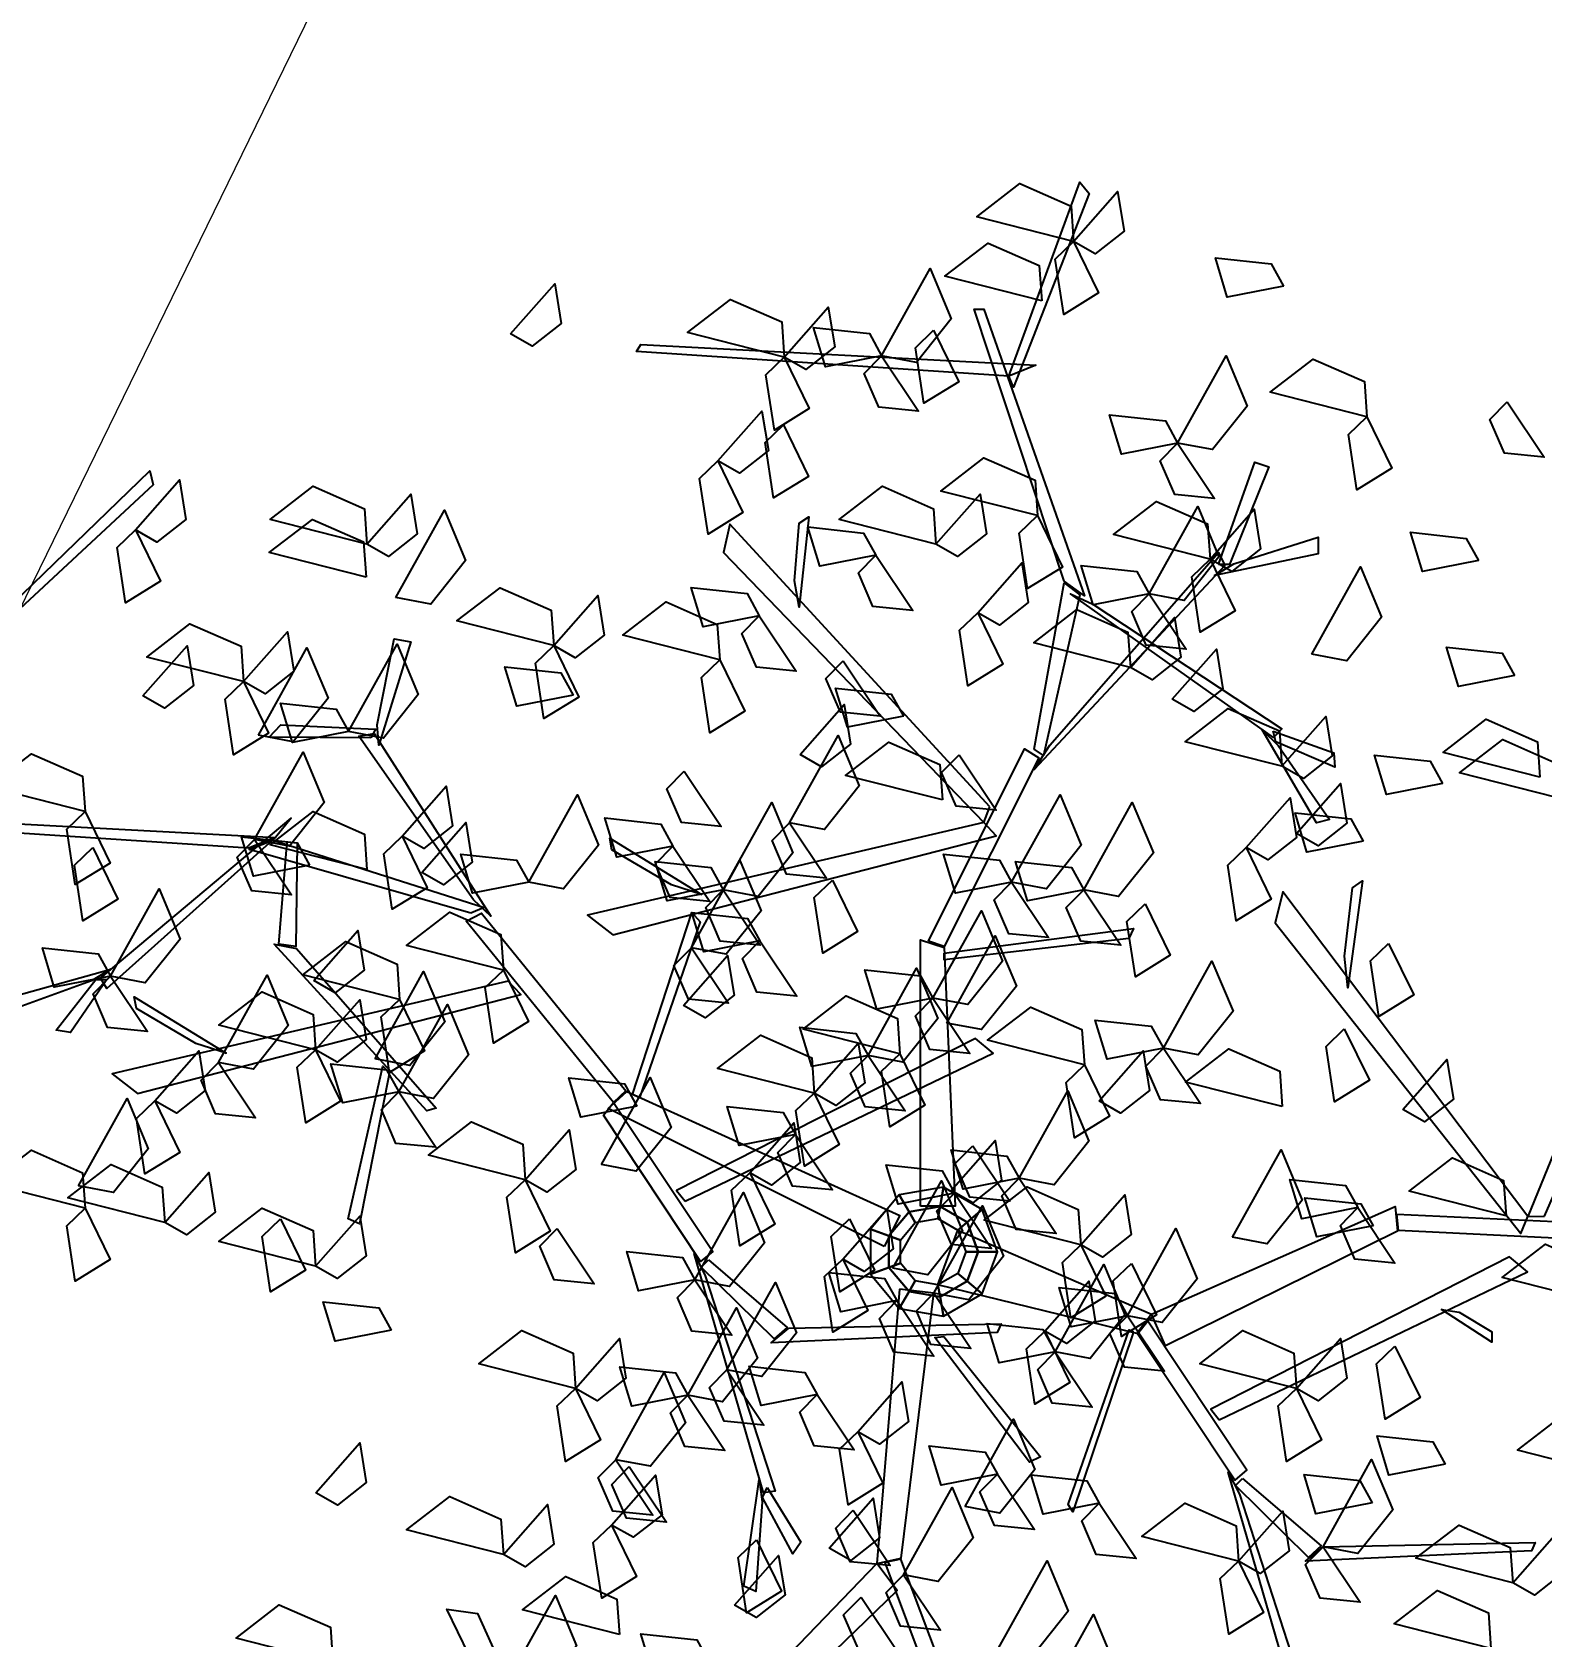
# Model space of a CAD drawing. Header units: inches. Extents: x -1366 to 1207, y -585 to 2554.
# Drawn here: x 407.764 to 409.299, y 2020.684 to 2022.316 of the extents above; entities that cross this region are included whole.
import ezdxf

# ---------------------------------------------------------------- set-up
doc = ezdxf.new("R2010")
doc.units = ezdxf.units.IN
doc.header["$MEASUREMENT"] = 0
doc.header["$PDSIZE"] = 0.05
doc.layers.get('0').update_dxf_attribs({"linetype": 'CONTINUOUS'})
doc.layers.get('DEFPOINTS').update_dxf_attribs({"linetype": 'CONTINUOUS'})
doc.layers.add('A-PLNT', color=84, linetype='CONTINUOUS')
doc.layers.add('DIM', color=7, linetype='CONTINUOUS')
doc.layers.add('Road', color=1, linetype='CONTINUOUS', lineweight=15)
doc.styles.add('style10', font='THSarabun.ttf')
doc.dimstyles.new('C-CC100', dxfattribs={"dimtxt": 0.225, "dimasz": 0.15, "dimexe": 0.25, "dimexo": 0, "dimgap": 0.09, "dimtad": 1, "dimtih": 1, "dimtoh": 1, "dimzin": 0, "dimdsep": 46, "dimtxsty": 'style10', "dimblk1": 'B-2', "dimblk2": 'B-2', "dimsah": 1, "dimcen": 0.09, "dimdle": 0.18, "dimclrd": 1, "dimclre": 7, "dimclrt": 2, "dimadec": 0, "dimazin": 0, "dimtfac": 1, "dimtix": 1, "dimtmove": 2, "dimatfit": 3, "dimldrblk": 'B-2', "dimfxl": 1, "dimtolj": 1, "dimtzin": 0, "dimarcsym": 0})

# ---------------------------------------------------------------- blocks, each defined once
blk = doc.blocks.new('TREE_P36')
at = {"color": 72, "linetype": 'Continuous'}
for points in [[(0.10521, 0.54497, -0.82912), (0.05273, 0.55831, -0.8397), (0.07616, 0.57634, -0.84429), (0.10386, 0.56414, -0.8367)], [(0.10521, 0.54497, -0.82912), (0.12911, 0.57205, -0.85512), (0.13257, 0.55056, -0.85326), (0.11692, 0.53829, -0.83744)], [(0.088, 0.51276, -0.65965), (0.03551, 0.5261, -0.67023), (0.05894, 0.54412, -0.67483), (0.08665, 0.53193, -0.66724)], [(0.10521, 0.54497, -0.88162), (0.11879, 0.51708, -0.89232), (0.09986, 0.50536, -0.85424), (0.09528, 0.53545, -0.8601)], [(0.21901, 0.52074, -0.64915), (0.18858, 0.51476, -0.65985), (0.1821, 0.53606, -0.62177), (0.21236, 0.53278, -0.62763)], [(0.00117, 0.483, -0.90262), (0.0275, 0.53032, -0.9132), (0.03893, 0.50306, -0.91779), (0.02005, 0.4794, -0.9102)], [(-0.2, 0.49494, -0.48728), (-0.17611, 0.52202, -0.51329), (-0.17265, 0.50054, -0.51142), (-0.18829, 0.48826, -0.4956)], [(-0.05166, 0.48222, -0.82912), (-0.10415, 0.49556, -0.8397), (-0.08072, 0.51358, -0.84429), (-0.05301, 0.50139, -0.8367)], [(-0.05166, 0.48222, -0.82912), (-0.02777, 0.50929, -0.85512), (-0.02431, 0.48781, -0.85326), (-0.03995, 0.47553, -0.83744)], [(0.00117, 0.483, -1.03912), (-0.02927, 0.47701, -1.04982), (-0.03575, 0.49831, -1.01174), (-0.00548, 0.49504, -1.0176)], [(0.02936, 0.49681, -0.76465), (0.04294, 0.46892, -0.77535), (0.02401, 0.4572, -0.73727), (0.01943, 0.4873, -0.74313)], [(-0.05166, 0.48222, -0.82912), (-0.03809, 0.45432, -0.83982), (-0.05702, 0.44261, -0.80174), (-0.0616, 0.4727, -0.8076)], [(0.00117, 0.483, -0.95512), (0.02123, 0.45297, -0.98112), (-0.00042, 0.45512, -0.97926), (-0.00828, 0.47339, -0.96344)], [(0.16165, 0.43568, -0.95512), (0.18798, 0.483, -0.9657), (0.19941, 0.45574, -0.97029), (0.18053, 0.43208, -0.9627)], [(0.26424, 0.44986, -0.65965), (0.21176, 0.46321, -0.67023), (0.23519, 0.48123, -0.67483), (0.26289, 0.46904, -0.66724)], [(-0.08761, 0.42595, -0.58876), (-0.06372, 0.45302, -0.61476), (-0.06026, 0.43154, -0.6129), (-0.0759, 0.41926, -0.59708)], [(0.3404, 0.45799, -0.83815), (0.36046, 0.42796, -0.86415), (0.33881, 0.43012, -0.86229), (0.33095, 0.44838, -0.84647)], [(-0.05212, 0.44549, -0.66226), (-0.03854, 0.4176, -0.67296), (-0.05748, 0.40588, -0.63489), (-0.06205, 0.43598, -0.64074)], [(0.16165, 0.43568, -0.95512), (0.13121, 0.42969, -0.96582), (0.12473, 0.45099, -0.92774), (0.15499, 0.44771, -0.9336)], [(0.26424, 0.44986, -0.60715), (0.27782, 0.42197, -0.61785), (0.25889, 0.41026, -0.57977), (0.25431, 0.44035, -0.58563)], [(0.16165, 0.43568, -0.95512), (0.18171, 0.40565, -0.98112), (0.16006, 0.4078, -0.97926), (0.15219, 0.42607, -0.96344)], [(0.08567, 0.39632, -0.64012), (0.03318, 0.40966, -0.6507), (0.05661, 0.42768, -0.65529), (0.08432, 0.41549, -0.6477)], [(-0.08761, 0.42595, -0.71476), (-0.07404, 0.39805, -0.72546), (-0.09297, 0.38634, -0.68739), (-0.09754, 0.41643, -0.69324)], [(-0.40348, 0.3886, -0.88162), (-0.37959, 0.41568, -0.90762), (-0.37612, 0.39419, -0.90576), (-0.39177, 0.38192, -0.88994)], [(-0.27798, 0.38088, -0.77662), (-0.33046, 0.39423, -0.7872), (-0.30703, 0.41225, -0.79179), (-0.27933, 0.40006, -0.7842)], [(0.03063, 0.38088, -0.82912), (-0.02185, 0.39423, -0.8397), (0.00158, 0.41225, -0.84429), (0.02928, 0.40006, -0.8367)], [(-0.27798, 0.38088, -0.77662), (-0.25409, 0.40796, -0.80262), (-0.25062, 0.38648, -0.80076), (-0.26627, 0.3742, -0.78494)], [(0.03063, 0.38088, -0.67162), (0.05453, 0.40796, -0.69762), (0.05799, 0.38648, -0.69576), (0.04234, 0.3742, -0.67994)], [(0.17928, 0.37265, -0.77662), (0.1268, 0.386, -0.7872), (0.15023, 0.40402, -0.79179), (0.17793, 0.39183, -0.7842)], [(0.14622, 0.35389, -0.95512), (0.17255, 0.40121, -0.9657), (0.18398, 0.37395, -0.97029), (0.1651, 0.35029, -0.9627)], [(-0.27837, 0.36289, -0.48728), (-0.33085, 0.37624, -0.49787), (-0.30742, 0.39426, -0.50246), (-0.27972, 0.38207, -0.49487)], [(-0.26221, 0.3519, -1.10385), (-0.23588, 0.39922, -1.11443), (-0.22445, 0.37196, -1.11903), (-0.24333, 0.3483, -1.11144)], [(0.08567, 0.39632, -0.77662), (0.09924, 0.36842, -0.78732), (0.08031, 0.35671, -0.74924), (0.07574, 0.3868, -0.7551)], [(0.17928, 0.37265, -0.82912), (0.20317, 0.39973, -0.85512), (0.20664, 0.37825, -0.85326), (0.19099, 0.36597, -0.83744)], [(-0.40348, 0.3886, -0.82912), (-0.3899, 0.36071, -0.83982), (-0.40883, 0.34899, -0.80174), (-0.41341, 0.37909, -0.8076)], [(-0.00194, 0.37484, -0.54656), (-0.03238, 0.36885, -0.55726), (-0.03886, 0.39015, -0.51919), (-0.0086, 0.38688, -0.52504)], [(0.32479, 0.37195, -0.78565), (0.29435, 0.36596, -0.79635), (0.28787, 0.38726, -0.75827), (0.31814, 0.38399, -0.76413)], [(-0.00194, 0.37484, -0.54656), (0.01812, 0.34481, -0.57256), (-0.00354, 0.34696, -0.5707), (-0.0114, 0.36523, -0.55488)], [(0.05332, 0.34365, -0.49426), (0.07721, 0.37072, -0.52026), (0.08068, 0.34924, -0.5184), (0.06503, 0.33697, -0.50258)], [(0.14622, 0.35389, -1.03912), (0.11578, 0.34791, -1.04982), (0.1093, 0.36921, -1.01174), (0.13956, 0.36593, -1.0176)], [(0.17928, 0.37265, -0.69262), (0.19286, 0.34476, -0.70332), (0.17393, 0.33305, -0.66524), (0.16935, 0.36314, -0.6711)], [(0.23444, 0.32117, -0.68065), (0.26078, 0.36849, -0.69123), (0.2722, 0.34123, -0.69583), (0.25332, 0.31757, -0.68824)], [(-0.17665, 0.32585, -0.61912), (-0.22913, 0.33919, -0.6297), (-0.20571, 0.35721, -0.63429), (-0.178, 0.34502, -0.6267)], [(-0.06518, 0.34206, -0.95512), (-0.09562, 0.33608, -0.96582), (-0.1021, 0.35738, -0.92774), (-0.07183, 0.3541, -0.9336)], [(-0.17665, 0.32585, -0.64012), (-0.15276, 0.35292, -0.66612), (-0.1493, 0.33144, -0.66426), (-0.16494, 0.31917, -0.64844)], [(-0.08664, 0.31813, -0.64012), (-0.13912, 0.33148, -0.6507), (-0.11569, 0.3495, -0.65529), (-0.08799, 0.3373, -0.6477)], [(0.14622, 0.35389, -0.95512), (0.16628, 0.32387, -0.98112), (0.14463, 0.32602, -0.97926), (0.13676, 0.34428, -0.96344)], [(-0.06518, 0.34206, -0.95512), (-0.04512, 0.31204, -0.98112), (-0.06677, 0.31419, -0.97926), (-0.07463, 0.33245, -0.96344)], [(0.05332, 0.34365, -0.49426), (0.0669, 0.31575, -0.50496), (0.04797, 0.30404, -0.46689), (0.04339, 0.33413, -0.47274)], [(0.13608, 0.31402, -0.82912), (0.08359, 0.32736, -0.8397), (0.10702, 0.34538, -0.84429), (0.13472, 0.33319, -0.8367)], [(0.13608, 0.31402, -0.77662), (0.15997, 0.34109, -0.80262), (0.16343, 0.31961, -0.80076), (0.14778, 0.30734, -0.78494)], [(-0.34484, 0.3063, -0.77662), (-0.39733, 0.31964, -0.7872), (-0.3739, 0.33767, -0.79179), (-0.34619, 0.32547, -0.7842)], [(-0.34484, 0.3063, -0.88162), (-0.32095, 0.33338, -0.90762), (-0.31749, 0.31189, -0.90576), (-0.33313, 0.29962, -0.88994)], [(-0.39936, 0.29859, -0.88162), (-0.37547, 0.32566, -0.90762), (-0.37201, 0.30418, -0.90576), (-0.38766, 0.2919, -0.88994)], [(-0.33679, 0.27732, -1.10385), (-0.31046, 0.32464, -1.11443), (-0.29903, 0.29738, -1.11903), (-0.31791, 0.27372, -1.11144)], [(-0.28789, 0.27931, -1.00762), (-0.26156, 0.32663, -1.0182), (-0.25013, 0.29937, -1.02279), (-0.26901, 0.27571, -1.0152)], [(-0.17665, 0.32585, -1.04962), (-0.16307, 0.29795, -1.06032), (-0.182, 0.28624, -1.02224), (-0.18658, 0.31633, -1.0281)], [(0.15876, 0.29684, -0.71476), (0.18265, 0.32392, -0.74076), (0.18612, 0.30243, -0.7389), (0.17047, 0.29016, -0.72308)], [(0.34434, 0.30971, -0.83815), (0.3139, 0.30373, -0.84885), (0.30742, 0.32502, -0.81077), (0.33768, 0.32175, -0.81663)], [(-0.16617, 0.29903, -1.22919), (-0.19661, 0.29305, -1.23989), (-0.20309, 0.31434, -1.20181), (-0.17282, 0.31107, -1.20767)], [(-0.08664, 0.31813, -0.64012), (-0.07306, 0.29024, -0.65082), (-0.09199, 0.27852, -0.61274), (-0.09657, 0.30862, -0.6186)], [(-0.01964, 0.31757, -0.83815), (0.00042, 0.28754, -0.86415), (-0.02124, 0.28969, -0.86229), (-0.0291, 0.30796, -0.84647)], [(-0.34484, 0.3063, -1.04962), (-0.33127, 0.27841, -1.06032), (-0.3502, 0.26669, -1.02224), (-0.35478, 0.29679, -1.0281)], [(0.013, 0.28754, -0.76612), (-0.01744, 0.28155, -0.77682), (-0.02392, 0.30285, -0.73874), (0.00635, 0.29958, -0.7446)], [(-0.28789, 0.27931, -1.00762), (-0.31833, 0.27332, -1.01832), (-0.32481, 0.29462, -0.98024), (-0.29455, 0.29135, -0.9861)], [(-0.04309, 0.26687, -1.25019), (-0.0192, 0.29395, -1.27619), (-0.01574, 0.27246, -1.27433), (-0.03139, 0.26019, -1.25851)], [(0.21817, 0.26039, -0.48728), (0.16568, 0.27374, -0.49787), (0.18911, 0.29176, -0.50246), (0.21681, 0.27956, -0.49487)], [(0.21817, 0.26039, -0.48728), (0.24206, 0.28747, -0.51329), (0.24552, 0.26599, -0.51142), (0.22987, 0.25371, -0.4956)], [(0.35803, 0.25454, -0.71215), (0.30555, 0.26789, -0.72273), (0.32898, 0.28591, -0.72733), (0.35668, 0.27372, -0.71974)], [(-0.04875, 0.22979, -0.54656), (-0.02242, 0.27711, -0.55714), (-0.01099, 0.24985, -0.56174), (-0.02987, 0.22619, -0.55415)], [(0.03411, 0.24213, -0.65965), (-0.01838, 0.25547, -0.67023), (0.00505, 0.2735, -0.67483), (0.03276, 0.2613, -0.66724)], [(0.36702, 0.24355, -0.67162), (0.31453, 0.25689, -0.6822), (0.33796, 0.27492, -0.68679), (0.36567, 0.26272, -0.6792)], [(-0.43074, 0.23583, -0.82912), (-0.48322, 0.24918, -0.8397), (-0.45979, 0.2672, -0.84429), (-0.43209, 0.255, -0.8367)], [(-0.33881, 0.22067, -0.95512), (-0.31248, 0.26799, -0.9657), (-0.30106, 0.24073, -0.97029), (-0.31994, 0.21707, -0.9627)], [(0.04311, 0.26665, -0.83815), (0.06317, 0.23662, -0.86415), (0.04151, 0.23877, -0.86229), (0.03365, 0.25704, -0.84647)], [(0.30524, 0.25107, -0.78565), (0.27481, 0.24509, -0.79635), (0.26833, 0.26639, -0.75827), (0.29859, 0.26311, -0.76413)], [(-0.10585, 0.25777, -1.10385), (-0.08579, 0.22775, -1.12985), (-0.10744, 0.2299, -1.12799), (-0.1153, 0.24816, -1.11217)], [(-0.25882, 0.22247, -0.48728), (-0.23493, 0.24955, -0.51329), (-0.23147, 0.22806, -0.51142), (-0.24711, 0.21579, -0.4956)], [(-0.19017, 0.19752, -0.90262), (-0.16384, 0.24485, -0.9132), (-0.15241, 0.21759, -0.91779), (-0.17129, 0.19392, -0.9102)], [(0.07164, 0.19752, -0.95512), (0.09797, 0.24485, -0.9657), (0.1094, 0.21759, -0.97029), (0.09052, 0.19392, -0.9627)], [(0.22609, 0.224, -0.88162), (0.24998, 0.25108, -0.90762), (0.25344, 0.2296, -0.90576), (0.2378, 0.21732, -0.88994)], [(-0.43074, 0.23583, -0.77662), (-0.41716, 0.20794, -0.78732), (-0.43609, 0.19622, -0.74924), (-0.44067, 0.22632, -0.7551)], [(-0.27798, 0.20446, -0.82912), (-0.33046, 0.2178, -0.8397), (-0.30703, 0.23582, -0.84429), (-0.27933, 0.22363, -0.8367)], [(-0.08473, 0.19341, -0.90262), (-0.05839, 0.24073, -0.9132), (-0.04697, 0.21347, -0.91779), (-0.06585, 0.18981, -0.9102)], [(0.11073, 0.19341, -0.90262), (0.13706, 0.24073, -0.9132), (0.14849, 0.21347, -0.91779), (0.12961, 0.18981, -0.9102)], [(0.19883, 0.21629, -0.77662), (0.22272, 0.24336, -0.80262), (0.22618, 0.22188, -0.80076), (0.21053, 0.20961, -0.78494)], [(0.26222, 0.21984, -0.83815), (0.23178, 0.21385, -0.84885), (0.2253, 0.23515, -0.81077), (0.25557, 0.23188, -0.81663)], [(-0.24816, 0.20285, -0.70778), (-0.22427, 0.22993, -0.73379), (-0.2208, 0.20844, -0.73192), (-0.23645, 0.19617, -0.7161)], [(-0.11199, 0.21707, -0.81862), (-0.14242, 0.21109, -0.82932), (-0.1489, 0.23238, -0.79124), (-0.11864, 0.22911, -0.7971)], [(-0.04875, 0.22979, -0.54656), (-0.02869, 0.19976, -0.57256), (-0.05034, 0.20191, -0.5707), (-0.05821, 0.22018, -0.55488)], [(-0.33881, 0.22067, -0.95512), (-0.31875, 0.19065, -0.98112), (-0.34041, 0.1928, -0.97926), (-0.34827, 0.21106, -0.96344)], [(-0.30902, 0.20685, -1.10385), (-0.33945, 0.20086, -1.11455), (-0.34593, 0.22216, -1.07648), (-0.31567, 0.21889, -1.08233)], [(-0.25882, 0.22247, -0.48728), (-0.24524, 0.19458, -0.49798), (-0.26418, 0.18286, -0.45991), (-0.26875, 0.21296, -0.46576)], [(-0.42662, 0.21629, -0.82912), (-0.41305, 0.18839, -0.83982), (-0.43198, 0.17668, -0.80174), (-0.43656, 0.20677, -0.8076)], [(-0.19017, 0.19752, -1.00762), (-0.2206, 0.19154, -1.01832), (-0.22709, 0.21284, -0.98024), (-0.19682, 0.20956, -0.9861)], [(-0.11199, 0.21707, -0.90262), (-0.09192, 0.18705, -0.92862), (-0.11358, 0.1892, -0.92676), (-0.12144, 0.20746, -0.91094)], [(-0.10198, 0.16205, -0.65306), (-0.07565, 0.20937, -0.66364), (-0.06422, 0.18211, -0.66824), (-0.0831, 0.15845, -0.66065)], [(0.07164, 0.19752, -0.79762), (0.0412, 0.19154, -0.80832), (0.03472, 0.21284, -0.77024), (0.06498, 0.20956, -0.7761)], [(0.19883, 0.21629, -0.77662), (0.2124, 0.18839, -0.78732), (0.19347, 0.17668, -0.74924), (0.18889, 0.20677, -0.7551)], [(-0.08473, 0.19341, -0.90262), (-0.11516, 0.18742, -0.91332), (-0.12164, 0.20872, -0.87524), (-0.09138, 0.20545, -0.8811)], [(0.11073, 0.19341, -0.95512), (0.08029, 0.18742, -0.96582), (0.07381, 0.20872, -0.92774), (0.10407, 0.20545, -0.9336)], [(-0.417, 0.1466, -0.95512), (-0.39066, 0.19392, -0.9657), (-0.37924, 0.16666, -0.97029), (-0.39812, 0.143, -0.9627)], [(-0.08473, 0.19341, -0.95512), (-0.06466, 0.16338, -0.98112), (-0.08632, 0.16553, -0.97926), (-0.09418, 0.1838, -0.96344)], [(-0.02545, 0.19874, -0.48728), (-0.01187, 0.17084, -0.49798), (-0.0308, 0.15913, -0.45991), (-0.03538, 0.18922, -0.46576)], [(0.07164, 0.19752, -0.95512), (0.0917, 0.1675, -0.98112), (0.07004, 0.16965, -0.97926), (0.06218, 0.18792, -0.96344)], [(0.11073, 0.19341, -0.95512), (0.13079, 0.16338, -0.98112), (0.10913, 0.16553, -0.97926), (0.10127, 0.1838, -0.96344)], [(0.1441, 0.18581, -0.48728), (0.15767, 0.15792, -0.49798), (0.13874, 0.1462, -0.45991), (0.13416, 0.1763, -0.46576)], [(-0.20391, 0.14993, -0.82912), (-0.2564, 0.16328, -0.8397), (-0.23297, 0.1813, -0.84429), (-0.20526, 0.16911, -0.8367)], [(-0.06484, 0.16581, -1.32369), (-0.09528, 0.15982, -1.33439), (-0.10176, 0.18112, -1.29631), (-0.0715, 0.17785, -1.30217)], [(0.02895, 0.13477, -0.76612), (0.05528, 0.18209, -0.7767), (0.06671, 0.15483, -0.78129), (0.04783, 0.13117, -0.7737)], [(-0.26026, 0.134, -0.68456), (-0.31274, 0.14735, -0.69514), (-0.28932, 0.16537, -0.69974), (-0.26161, 0.15317, -0.69215)], [(-0.3068, 0.14421, -0.48728), (-0.2829, 0.17129, -0.51329), (-0.27944, 0.14981, -0.51142), (-0.29509, 0.13753, -0.4956)], [(-0.06484, 0.16581, -1.32369), (-0.04478, 0.13578, -1.34969), (-0.06643, 0.13793, -1.34783), (-0.0743, 0.1562, -1.33201)], [(0.03645, 0.12121, -0.76706), (0.06278, 0.16853, -0.77764), (0.07421, 0.14127, -0.78224), (0.05533, 0.11761, -0.77465)], [(-0.417, 0.1466, -1.00762), (-0.44743, 0.14062, -1.01832), (-0.45391, 0.16192, -0.98024), (-0.42365, 0.15864, -0.9861)], [(-0.10198, 0.16205, -0.62156), (-0.08192, 0.13202, -0.64756), (-0.10358, 0.13417, -0.6457), (-0.11144, 0.15244, -0.62988)], [(-0.10624, 0.13077, -0.48728), (-0.08234, 0.15784, -0.51329), (-0.07888, 0.13636, -0.51142), (-0.09453, 0.12408, -0.4956)], [(0.27607, 0.16439, -0.65965), (0.28965, 0.1365, -0.67035), (0.27072, 0.12478, -0.63227), (0.26614, 0.15488, -0.63813)], [(-0.27351, 0.10179, -0.47678), (-0.24717, 0.14911, -0.48737), (-0.23575, 0.12185, -0.49196), (-0.25463, 0.09819, -0.48437)], [(-0.20391, 0.14993, -0.82912), (-0.19033, 0.12204, -0.83982), (-0.20927, 0.11033, -0.80174), (-0.21384, 0.14042, -0.8076)], [(0.02895, 0.13477, -1.12312), (-0.00149, 0.12879, -1.13382), (-0.00797, 0.15009, -1.09574), (0.02229, 0.14681, -1.1016)], [(-0.0062, 0.10357, -1.37619), (0.02013, 0.15089, -1.38677), (0.03155, 0.12363, -1.39136), (0.01267, 0.09997, -1.38377)], [(0.15393, 0.10751, -0.90262), (0.18027, 0.15483, -0.9132), (0.19169, 0.12757, -0.91779), (0.17281, 0.10391, -0.9102)], [(-0.417, 0.1466, -0.95512), (-0.39693, 0.11658, -0.98112), (-0.41859, 0.11873, -0.97926), (-0.42645, 0.13699, -0.96344)], [(-0.35836, 0.09979, -0.76612), (-0.33203, 0.14712, -0.7767), (-0.3206, 0.11986, -0.78129), (-0.33948, 0.09619, -0.7737)], [(-0.30575, 0.10673, -0.82912), (-0.35824, 0.12007, -0.8397), (-0.33481, 0.13809, -0.84429), (-0.3071, 0.1259, -0.8367)], [(-0.30575, 0.10673, -0.82912), (-0.28186, 0.1338, -0.85512), (-0.2784, 0.11232, -0.85326), (-0.29404, 0.10004, -0.83744)], [(-0.26026, 0.134, -0.68456), (-0.24668, 0.10611, -0.69526), (-0.26561, 0.09439, -0.65719), (-0.27019, 0.12449, -0.66304)], [(-0.26063, 0.08385, -0.90262), (-0.2343, 0.13117, -0.9132), (-0.22287, 0.10391, -0.91779), (-0.24175, 0.08025, -0.9102)], [(0.01103, 0.10454, -0.48728), (-0.04145, 0.11788, -0.49787), (-0.01802, 0.13591, -0.50246), (0.00968, 0.12371, -0.49487)], [(0.02895, 0.13477, -1.12312), (0.04901, 0.10475, -1.14912), (0.02735, 0.1069, -1.14726), (0.01949, 0.12516, -1.13144)], [(0.1111, 0.09851, -0.63206), (0.05862, 0.11185, -0.64264), (0.08205, 0.12988, -0.64724), (0.10975, 0.11768, -0.63965)], [(0.15393, 0.10751, -1.17562), (0.1235, 0.10153, -1.18632), (0.11702, 0.12282, -1.14824), (0.14728, 0.11955, -1.1541)], [(-0.03538, 0.08324, -1.19769), (-0.08786, 0.09658, -1.20827), (-0.06443, 0.11461, -1.21286), (-0.03673, 0.10241, -1.20527)], [(-0.0062, 0.10357, -1.37619), (-0.03664, 0.09759, -1.38689), (-0.04312, 0.11888, -1.34881), (-0.01286, 0.11561, -1.35467)], [(0.25203, 0.11806, -0.63206), (0.26561, 0.09016, -0.64276), (0.24668, 0.07845, -0.60469), (0.2421, 0.10854, -0.61054)], [(-0.39296, 0.07896, -0.68456), (-0.36907, 0.10604, -0.71056), (-0.36561, 0.08456, -0.7087), (-0.38125, 0.07228, -0.69288)], [(-0.30575, 0.10673, -0.82912), (-0.29218, 0.07883, -0.83982), (-0.31111, 0.06712, -0.80174), (-0.31569, 0.09721, -0.8076)], [(-0.03538, 0.08324, -1.19769), (-0.01149, 0.11032, -1.22369), (-0.00802, 0.08883, -1.22183), (-0.02367, 0.07656, -1.20601)], [(0.01103, 0.10454, -0.48728), (0.02461, 0.07665, -0.49798), (0.00568, 0.06493, -0.45991), (0.0011, 0.09503, -0.46576)], [(0.11902, 0.07896, -0.71215), (0.14291, 0.10604, -0.73815), (0.14637, 0.08455, -0.73629), (0.13072, 0.07228, -0.72047)], [(0.15393, 0.10751, -1.00762), (0.174, 0.07748, -1.03362), (0.15234, 0.07964, -1.03176), (0.14448, 0.0979, -1.01594)], [(0.21837, 0.07586, -0.82912), (0.16589, 0.08921, -0.8397), (0.18932, 0.10723, -0.84429), (0.21702, 0.09504, -0.8367)], [(-0.35836, 0.09979, -0.95512), (-0.3383, 0.06977, -0.98112), (-0.35995, 0.07192, -0.97926), (-0.36781, 0.09019, -0.96344)], [(-0.26063, 0.08385, -0.90262), (-0.29107, 0.07786, -0.91332), (-0.29755, 0.09916, -0.87524), (-0.26729, 0.09589, -0.8811)], [(-0.0062, 0.10357, -1.32369), (0.01386, 0.07355, -1.34969), (-0.0078, 0.0757, -1.34783), (-0.01566, 0.09396, -1.33201)], [(0.1111, 0.09851, -0.73706), (0.12468, 0.07062, -0.74776), (0.10575, 0.0589, -0.70969), (0.10117, 0.089, -0.71554)], [(0.28379, 0.07438, -0.65965), (0.30768, 0.10145, -0.68565), (0.31114, 0.07997, -0.68379), (0.29549, 0.06769, -0.66797)], [(-0.13153, 0.07613, -1.00762), (-0.16197, 0.07015, -1.01832), (-0.16845, 0.09145, -0.98024), (-0.13819, 0.08817, -0.9861)], [(-0.15074, 0.04442, -1.37619), (-0.12441, 0.09174, -1.38677), (-0.11298, 0.06448, -1.39136), (-0.13186, 0.04082, -1.38377)], [(-0.43425, 0.03294, -0.62156), (-0.40792, 0.08026, -0.63214), (-0.3965, 0.053, -0.63674), (-0.41538, 0.02934, -0.62915)], [(-0.39296, 0.07896, -0.73706), (-0.37939, 0.05107, -0.74776), (-0.39832, 0.03936, -0.70969), (-0.4029, 0.06945, -0.71554)], [(-0.26063, 0.08385, -0.79762), (-0.24057, 0.05382, -0.82362), (-0.26223, 0.05597, -0.82176), (-0.27009, 0.07424, -0.80594)], [(-0.03538, 0.08324, -1.19769), (-0.0218, 0.05535, -1.20839), (-0.04073, 0.04363, -1.17031), (-0.04531, 0.07373, -1.17617)], [(0.07575, 0.03704, -0.95512), (0.10208, 0.08436, -0.9657), (0.11351, 0.0571, -0.97029), (0.09463, 0.03344, -0.9627)], [(-0.04563, 0.0607, -0.90262), (-0.07607, 0.05472, -0.91332), (-0.08255, 0.07602, -0.87524), (-0.05229, 0.07274, -0.8811)], [(-0.19208, 0.03626, -0.77662), (-0.24457, 0.0496, -0.7872), (-0.22114, 0.06762, -0.79179), (-0.19343, 0.05543, -0.7842)], [(-0.19208, 0.03626, -0.88162), (-0.16819, 0.06334, -0.90762), (-0.16473, 0.04185, -0.90576), (-0.18037, 0.02958, -0.88994)], [(-0.07035, 0.04003, -1.19769), (-0.04646, 0.06711, -1.22369), (-0.043, 0.04563, -1.22183), (-0.05865, 0.03335, -1.20601)], [(-0.04563, 0.0607, -0.95512), (-0.02557, 0.03068, -0.98112), (-0.04723, 0.03283, -0.97926), (-0.05509, 0.05109, -0.96344)], [(0.03881, 0.03047, -0.48728), (0.0627, 0.05755, -0.51329), (0.06616, 0.03606, -0.51142), (0.05052, 0.02379, -0.4956)], [(0.07575, 0.03704, -1.12312), (0.04531, 0.03106, -1.13382), (0.03883, 0.05236, -1.09574), (0.0691, 0.04908, -1.1016)], [(0.05052, 0.0546, -1.10385), (0.07058, 0.02457, -1.12985), (0.04892, 0.02672, -1.12799), (0.04106, 0.04499, -1.11217)], [(0.19139, 0.00516, -0.78565), (0.21773, 0.05248, -0.79623), (0.22915, 0.02522, -0.80083), (0.21027, 0.00156, -0.79324)], [(-0.43074, 0.02083, -0.67162), (-0.48322, 0.03417, -0.6822), (-0.45979, 0.05219, -0.68679), (-0.43209, 0.04, -0.6792)], [(-0.38753, 0.01311, -0.67162), (-0.44002, 0.02645, -0.6822), (-0.41659, 0.04448, -0.68679), (-0.38888, 0.03228, -0.6792)], [(0.0406, 0.02899, -1.32369), (0.01016, 0.023, -1.33439), (0.00368, 0.0443, -1.29631), (0.03395, 0.04103, -1.30217)], [(0.33976, 0.01671, -0.82912), (0.28727, 0.03006, -0.8397), (0.3107, 0.04808, -0.84429), (0.33841, 0.03588, -0.8367)], [(-0.38753, 0.01311, -0.77662), (-0.36364, 0.04019, -0.80262), (-0.36018, 0.0187, -0.80076), (-0.37583, 0.00643, -0.78494)], [(-0.19208, 0.03626, -0.58762), (-0.1785, 0.00837, -0.59832), (-0.19744, -0.00335, -0.56024), (-0.20201, 0.02674, -0.5661)], [(-0.07035, 0.04003, -1.19769), (-0.05678, 0.01214, -1.20839), (-0.07571, 0.00043, -1.17031), (-0.08029, 0.03052, -1.17617)], [(0.00731, -0.01176, -1.10385), (0.03364, 0.03556, -1.11443), (0.04507, 0.0083, -1.11903), (0.02619, -0.01536, -1.11144)], [(0.07575, 0.03704, -0.95512), (0.09581, 0.00702, -0.98112), (0.07416, 0.00917, -0.97926), (0.0663, 0.02743, -0.96344)], [(0.25938, 0.0211, -0.90262), (0.22894, 0.01511, -0.91332), (0.22246, 0.03641, -0.87524), (0.25272, 0.03313, -0.8811)], [(-0.10016, -0.018, -0.90262), (-0.07382, 0.02933, -0.9132), (-0.0624, 0.00206, -0.91779), (-0.08128, -0.0216, -0.9102)], [(0.0406, 0.02899, -1.32369), (0.06066, -0.00104, -1.34969), (0.03901, 0.00111, -1.34783), (0.03115, 0.01938, -1.33201)], [(0.10915, 0.00094, -1.19769), (0.05667, 0.01429, -1.20827), (0.0801, 0.03231, -1.21286), (0.1078, 0.02011, -1.20527)], [(0.10915, 0.00094, -1.19769), (0.13305, 0.02802, -1.22369), (0.13651, 0.00654, -1.22183), (0.12086, -0.00574, -1.20601)], [(0.26758, 0.01118, -0.54656), (0.23714, 0.0052, -0.55726), (0.23066, 0.02649, -0.51919), (0.26092, 0.02322, -0.52504)], [(-0.43074, 0.02083, -0.77662), (-0.41716, -0.00707, -0.78732), (-0.43609, -0.01878, -0.74924), (-0.44067, 0.01131, -0.7551)], [(-0.30575, -0.01055, -0.99712), (-0.35824, 0.00279, -1.0077), (-0.33481, 0.02082, -1.01229), (-0.3071, 0.00862, -1.0047)], [(-0.01995, -0.00677, -1.25019), (0.00394, 0.0203, -1.27619), (0.00741, -0.00118, -1.27433), (-0.00824, -0.01345, -1.25851)], [(0.02948, -0.02525, -1.37625), (0.05582, 0.02207, -1.38683), (0.06724, -0.00519, -1.39143), (0.04836, -0.02885, -1.38384)], [(0.25938, 0.0211, -0.79762), (0.27944, -0.00893, -0.82362), (0.25778, -0.00678, -0.82176), (0.24992, 0.01149, -0.80594)], [(-0.32484, 0.01504, -0.53978), (-0.31126, -0.01285, -0.55048), (-0.33019, -0.02457, -0.51241), (-0.33477, 0.00553, -0.51826)], [(-0.30575, -0.01055, -0.64012), (-0.28186, 0.01653, -0.66612), (-0.2784, -0.00496, -0.66426), (-0.29404, -0.01723, -0.64844)], [(-0.17474, 0.00978, -0.95512), (-0.15467, -0.02025, -0.98112), (-0.17633, -0.01809, -0.97926), (-0.18419, 0.00017, -0.96344)], [(-0.01623, 0.01504, -0.48728), (-0.00265, -0.01285, -0.49798), (-0.02158, -0.02457, -0.45991), (-0.02616, 0.00553, -0.46576)], [(0.13439, -0.03754, -1.12312), (0.16072, 0.00978, -1.1337), (0.17215, -0.01748, -1.13829), (0.15327, -0.04114, -1.1307)], [(0.10915, 0.00094, -1.19769), (0.12273, -0.02695, -1.20839), (0.1038, -0.03867, -1.17031), (0.09922, -0.00857, -1.17617)], [(0.39017, -0.0301, -0.64012), (0.33768, -0.01675, -0.6507), (0.36111, 0.00127, -0.65529), (0.38881, -0.01092, -0.6477)], [(-0.10016, -0.018, -1.17562), (-0.13059, -0.02398, -1.18632), (-0.13707, -0.00268, -1.14824), (-0.10681, -0.00596, -1.1541)], [(-0.01995, -0.00677, -1.19769), (-0.00637, -0.03467, -1.20839), (-0.0253, -0.04638, -1.17031), (-0.02988, -0.01629, -1.17617)], [(0.0094, -0.02931, -0.95512), (-0.02104, -0.0353, -0.96582), (-0.02752, -0.014, -0.92774), (0.00275, -0.01727, -0.9336)], [(0.0953, -0.05709, -0.95512), (0.12163, -0.00977, -0.9657), (0.13306, -0.03703, -0.97029), (0.11418, -0.06069, -0.9627)], [(0.13656, -0.00915, -0.58856), (0.15014, -0.03704, -0.59926), (0.1312, -0.04876, -0.56119), (0.12663, -0.01866, -0.56704)], [(-0.10016, -0.018, -1.00762), (-0.08009, -0.04802, -1.03362), (-0.10175, -0.04587, -1.03176), (-0.10961, -0.0276, -1.01594)], [(-0.0827, -0.0668, -1.10385), (-0.05637, -0.01947, -1.11443), (-0.04494, -0.04674, -1.11903), (-0.06382, -0.0704, -1.11144)], [(0.02948, -0.02525, -1.42875), (0.04955, -0.05528, -1.45475), (0.02789, -0.05313, -1.45289), (0.02003, -0.03486, -1.43707)], [(0.08961, -0.04587, -1.25019), (0.1135, -0.01879, -1.27619), (0.11696, -0.04027, -1.27433), (0.10132, -0.05255, -1.25851)], [(0.13439, -0.03754, -0.95512), (0.10395, -0.04353, -0.96582), (0.09747, -0.02223, -0.92774), (0.12773, -0.0255, -0.9336)], [(-0.26475, -0.04526, -0.95512), (-0.29519, -0.05124, -0.96582), (-0.30167, -0.02994, -0.92774), (-0.2714, -0.03322, -0.9336)], [(-0.10393, -0.08057, -1.32369), (-0.0776, -0.03325, -1.33427), (-0.06617, -0.06051, -1.33886), (-0.08505, -0.08417, -1.33127)], [(0.0094, -0.02931, -0.95512), (0.02946, -0.05934, -0.98112), (0.00781, -0.05719, -0.97926), (-0.00005, -0.03892, -0.96344)], [(0.0953, -0.05709, -0.95512), (0.06486, -0.06307, -0.96582), (0.05838, -0.04177, -0.92774), (0.08864, -0.04505, -0.9336)], [(0.13439, -0.03754, -0.95512), (0.15445, -0.06757, -0.98112), (0.1328, -0.06542, -0.97926), (0.12493, -0.04715, -0.96344)], [(-0.16482, -0.0769, -0.77662), (-0.2173, -0.06356, -0.7872), (-0.19388, -0.04554, -0.79179), (-0.16617, -0.05773, -0.7842)], [(-0.16482, -0.0769, -0.88162), (-0.14093, -0.04983, -0.90762), (-0.13747, -0.07131, -0.90576), (-0.15311, -0.08358, -0.88994)], [(0.08961, -0.04587, -1.25019), (0.10318, -0.07376, -1.26089), (0.08425, -0.08547, -1.22281), (0.07968, -0.05538, -1.22867)], [(0.13763, -0.04624, -1.13371), (0.10475, -0.14382, -1.10928), (0.10227, -0.13992, -1.11927), (0.13529, -0.0452, -1.14037)], [(0.22609, -0.0769, -0.82912), (0.1736, -0.06356, -0.8397), (0.19703, -0.04554, -0.84429), (0.22474, -0.05773, -0.8367)], [(0.22609, -0.0769, -0.82912), (0.24998, -0.04983, -0.85512), (0.25344, -0.07131, -0.85326), (0.2378, -0.08358, -0.83744)], [(0.0953, -0.05709, -0.95512), (0.11536, -0.08711, -0.98112), (0.0937, -0.08496, -0.97926), (0.08584, -0.0667, -0.96344)], [(0.27949, -0.05403, -0.36826), (0.29307, -0.08192, -0.37896), (0.27414, -0.09364, -0.34089), (0.26956, -0.06354, -0.34674)], [(-0.14302, -0.11555, -0.58869), (-0.11669, -0.06823, -0.59927), (-0.10526, -0.09549, -0.60386), (-0.12414, -0.11915, -0.59627)], [(-0.10393, -0.08057, -0.64119), (-0.13437, -0.08656, -0.65189), (-0.14085, -0.06526, -0.61381), (-0.11059, -0.06854, -0.61967)], [(-0.0827, -0.0668, -1.10385), (-0.06264, -0.09682, -1.12985), (-0.0843, -0.09467, -1.12799), (-0.09216, -0.0764, -1.11217)], [(-0.0338, -0.08023, -0.95512), (-0.06424, -0.08622, -0.96582), (-0.07072, -0.06492, -0.92774), (-0.04046, -0.0682, -0.9336)], [(-0.16482, -0.0769, -0.88162), (-0.15124, -0.1048, -0.89232), (-0.17017, -0.11651, -0.85424), (-0.17475, -0.08642, -0.8601)], [(-0.01172, -0.10039, -1.25019), (0.01217, -0.07331, -1.27619), (0.01564, -0.0948, -1.27433), (-0.00001, -0.10707, -1.25851)], [(0.22609, -0.0769, -0.82912), (0.23966, -0.1048, -0.83982), (0.22073, -0.11651, -0.80174), (0.21615, -0.08642, -0.8076)], [(-0.10393, -0.08057, -1.32369), (-0.08387, -0.1106, -1.34969), (-0.10552, -0.10845, -1.34783), (-0.11339, -0.09018, -1.33201)], [(-0.0338, -0.08023, -0.95512), (-0.01374, -0.11026, -0.98112), (-0.0354, -0.10811, -0.97926), (-0.04326, -0.08984, -0.96344)], [(0.0464, -0.14086, -1.10385), (0.07273, -0.09354, -1.11443), (0.08416, -0.1208, -1.11903), (0.06528, -0.14447, -1.11144)], [(0.39839, -0.12371, -0.67162), (0.34591, -0.11037, -0.6822), (0.36934, -0.09234, -0.68679), (0.39704, -0.10454, -0.6792)], [(-0.01172, -0.10039, -1.25019), (0.00186, -0.12828, -1.26089), (-0.01707, -0.14, -1.22281), (-0.02165, -0.1099, -1.22867)], [(0.30667, -0.11793, -0.54656), (0.27623, -0.12391, -0.55726), (0.26975, -0.10261, -0.51919), (0.30001, -0.10589, -0.52504)], [(-0.30563, -0.13347, -0.70778), (-0.28173, -0.10639, -0.73379), (-0.27827, -0.12788, -0.73192), (-0.29392, -0.14015, -0.7161)], [(0.06392, -0.12344, -0.95512), (0.03348, -0.12943, -0.96582), (0.027, -0.10813, -0.92774), (0.05727, -0.1114, -0.9336)], [(-0.14302, -0.11555, -0.58869), (-0.12296, -0.14558, -0.61469), (-0.14462, -0.14342, -0.61283), (-0.15248, -0.12516, -0.59701)], [(-0.13565, -0.11933, -0.95512), (-0.11558, -0.14935, -0.98112), (-0.13724, -0.1472, -0.97926), (-0.1451, -0.12893, -0.96344)], [(0.2405, -0.16275, -0.5877), (0.26684, -0.11543, -0.59828), (0.27826, -0.14269, -0.60288), (0.25938, -0.16635, -0.59529)], [(-0.14527, -0.15097, -0.88162), (-0.12138, -0.12389, -0.90762), (-0.11792, -0.14538, -0.90576), (-0.13357, -0.15765, -0.88994)], [(0.06392, -0.12344, -0.95512), (0.08398, -0.15347, -0.98112), (0.06233, -0.15132, -0.97926), (0.05447, -0.13305, -0.96344)], [(0.11912, -0.13909, -0.5352), (0.08868, -0.14507, -0.5459), (0.0822, -0.12378, -0.50782), (0.11246, -0.12705, -0.51368)], [(0.26709, -0.13887, -0.76612), (0.23665, -0.14486, -0.77682), (0.23017, -0.12356, -0.73874), (0.26044, -0.12683, -0.7446)], [(-0.20391, -0.16692, -0.58762), (-0.2564, -0.15357, -0.5982), (-0.23297, -0.13555, -0.60279), (-0.20526, -0.14775, -0.5952)], [(-0.02733, -0.16353, -0.5142), (-0.00344, -0.13646, -0.5402), (0.00003, -0.15794, -0.53834), (-0.01562, -0.17022, -0.52252)], [(0.013, -0.17796, -1.00762), (0.03933, -0.13064, -1.0182), (0.05076, -0.1579, -1.02279), (0.03188, -0.18156, -1.0152)], [(0.11912, -0.13909, -0.5877), (0.13918, -0.16911, -0.6137), (0.11752, -0.16696, -0.61184), (0.10966, -0.1487, -0.59602)], [(0.19471, -0.17052, -0.82912), (0.14223, -0.15717, -0.8397), (0.16566, -0.13915, -0.84429), (0.19336, -0.15135, -0.8367)], [(-0.20391, -0.16692, -0.88162), (-0.18002, -0.13984, -0.90762), (-0.17656, -0.16132, -0.90576), (-0.1922, -0.1736, -0.88994)], [(-0.01426, -0.14299, -0.95512), (0.0058, -0.17301, -0.98112), (-0.01585, -0.17086, -0.97926), (-0.02371, -0.1526, -0.96344)], [(0.19471, -0.17052, -0.82912), (0.2186, -0.14344, -0.85512), (0.22207, -0.16493, -0.85326), (0.20642, -0.1772, -0.83744)], [(-0.14527, -0.15097, -0.77662), (-0.1317, -0.17887, -0.78732), (-0.15063, -0.19058, -0.74924), (-0.15521, -0.16049, -0.7551)], [(0.34336, -0.18235, -0.67162), (0.29087, -0.16901, -0.6822), (0.3143, -0.15098, -0.68679), (0.34201, -0.16318, -0.6792)], [(0.34336, -0.18235, -0.64012), (0.36725, -0.15527, -0.66612), (0.37071, -0.17676, -0.66426), (0.35507, -0.18903, -0.64844)], [(-0.06675, -0.15903, -1.19769), (-0.05318, -0.18692, -1.20839), (-0.07211, -0.19863, -1.17031), (-0.07669, -0.16854, -1.17617)], [(0.2405, -0.16275, -0.5877), (0.26056, -0.19278, -0.6137), (0.23891, -0.19063, -0.61184), (0.23105, -0.17236, -0.59602)], [(-0.07858, -0.19452, -1.19769), (-0.05469, -0.16744, -1.22369), (-0.05123, -0.18892, -1.22183), (-0.06688, -0.2012, -1.20601)], [(0.0646, -0.21779, -0.5352), (0.09093, -0.17047, -0.54578), (0.10235, -0.19773, -0.55038), (0.08347, -0.22139, -0.54279)], [(0.19471, -0.17052, -0.82912), (0.20829, -0.19841, -0.83982), (0.18936, -0.21013, -0.80174), (0.18478, -0.18003, -0.8076)], [(-0.141, -0.21034, -0.6297), (-0.19349, -0.197, -0.64028), (-0.17006, -0.17897, -0.64488), (-0.14235, -0.19117, -0.63729)], [(0.013, -0.17796, -1.00762), (0.03306, -0.20799, -1.03362), (0.01141, -0.20584, -1.03176), (0.00355, -0.18757, -1.01594)], [(-0.202, -0.2366, -0.90262), (-0.17567, -0.18928, -0.9132), (-0.16424, -0.21654, -0.91779), (-0.18312, -0.2402, -0.9102)], [(-0.00999, -0.19001, -0.5877), (0.01008, -0.22004, -0.6137), (-0.01158, -0.21789, -0.61184), (-0.01944, -0.19962, -0.59602)], [(0.33153, -0.21784, -0.64012), (0.27904, -0.2045, -0.6507), (0.30247, -0.18647, -0.65529), (0.33018, -0.19867, -0.6477)], [(-0.2964, -0.22562, -0.68456), (-0.34889, -0.21227, -0.69514), (-0.32546, -0.19425, -0.69974), (-0.29776, -0.20645, -0.69215)], [(0.08961, -0.24682, -1.10385), (0.11594, -0.1995, -1.11443), (0.12736, -0.22676, -1.11903), (0.10849, -0.25043, -1.11144)], [(-0.09244, -0.22529, -1.00762), (-0.12288, -0.23127, -1.01832), (-0.12936, -0.20997, -0.98024), (-0.09909, -0.21325, -0.9861)]]:
    blk.add_3dface(points, dxfattribs=at)
at = {"color": 34, "linetype": 'Continuous'}
for points in [[(0.07015, 0.47192, -0.644), (0.10861, 0.57706, -0.48628), (0.11373, 0.57102, -0.49534), (0.07271, 0.46588, -0.65306)], [(0.10006, 0.36073, -0.81077), (0.05135, 0.50817, -0.58961), (0.05648, 0.50817, -0.58961), (0.11117, 0.35288, -0.82256)], [(0.07015, 0.47192, -0.644), (-0.13178, 0.48521, -0.53901), (-0.12949, 0.48918, -0.53557), (0.08472, 0.47781, -0.64388)], [(-0.47615, 0.34278, -0.79894), (-0.39572, 0.42066, -0.64123), (-0.39374, 0.41299, -0.65029), (-0.47647, 0.33622, -0.808)], [(0.1838, 0.36979, -0.89949), (0.20346, 0.42534, -0.75518), (0.21115, 0.42277, -0.76184), (0.18979, 0.36979, -0.89949)], [(0.0599, 0.23834, -1.03623), (-0.0811, 0.39164, -0.87522), (-0.08452, 0.37624, -0.89139), (0.05648, 0.22994, -1.04506)], [(-0.04607, 0.36098, -0.90215), (-0.0435, 0.39229, -0.84618), (-0.03838, 0.39559, -0.84029), (-0.0435, 0.3467, -0.92768)], [(0.19204, 0.37025, -0.9009), (0.23781, 0.3847, -0.91622), (0.23781, 0.3756, -0.92578), (0.1816, 0.36387, -0.90064)], [(0.09237, 0.27194, -1.00094), (0.1838, 0.37624, -0.89139), (0.18722, 0.36924, -0.89874), (0.08382, 0.25864, -1.01491)], [(0.08382, 0.26963, -1.00283), (0.10006, 0.35982, -0.80963), (0.10861, 0.35345, -0.82328), (0.08895, 0.2662, -1.01018)], [(0.11574, 0.34831, -0.81077), (0.21813, 0.28066, -0.66446), (0.21369, 0.27596, -0.67428), (0.10348, 0.35393, -0.82943)], [(-0.27244, 0.28291, -1.04989), (-0.26312, 0.32948, -1.03134), (-0.25412, 0.32793, -1.04082), (-0.27152, 0.27177, -1.05734)], [(-0.27587, 0.27592, -1.05422), (-0.33095, 0.27625, -0.90653), (-0.32456, 0.28289, -0.90758), (-0.27319, 0.28055, -1.0502)], [(0.21621, 0.27164, -0.67597), (0.2439, 0.23159, -0.68516), (0.23699, 0.22978, -0.69793), (0.20756, 0.28016, -0.6782)], [(0.21345, 0.27943, -0.67479), (0.24626, 0.26773, -0.51383), (0.24693, 0.25995, -0.52126), (0.21497, 0.27365, -0.67479)], [(-0.22006, 0.18803, -1.21626), (-0.28239, 0.27665, -1.04631), (-0.27394, 0.2781, -1.05131), (-0.21072, 0.17914, -1.23584)], [(0.02657, 0.16553, -1.1127), (0.0787, 0.26984, -1.00315), (0.08639, 0.26494, -1.00829), (0.03511, 0.16273, -1.11564)], [(-0.34211, 0.21594, -1.07991), (-0.54404, 0.22923, -0.97492), (-0.54174, 0.2332, -0.97148), (-0.32754, 0.22182, -1.07979)], [(-0.32754, 0.22182, -1.07979), (-0.41899, 0.13999, -0.93348), (-0.42241, 0.14548, -0.9433), (-0.31899, 0.23226, -1.09845)], [(0.05648, 0.22994, -1.04506), (-0.15829, 0.17968, -0.92642), (-0.14458, 0.169, -0.93833), (0.06326, 0.22272, -1.05156)], [(-0.22154, 0.18068, -1.2236), (-0.34174, 0.21522, -1.07859), (-0.32891, 0.22029, -1.08233), (-0.2144, 0.18381, -1.22527)], [(-0.31567, 0.21889, -1.08233), (-0.3164, 0.16271, -0.86069), (-0.32566, 0.164, -0.87635), (-0.32116, 0.21943, -1.09076)], [(-0.11282, 0.19612, -0.94496), (-0.14505, 0.2151, -0.89799), (-0.14627, 0.22144, -0.89305), (-0.09645, 0.1908, -0.96638)], [(0.36063, 0.01653, -0.66178), (0.44383, 0.20747, -0.50076), (0.42836, 0.20437, -0.51694), (0.35156, 0.01625, -0.67061)], [(0.35156, 0.01625, -0.67061), (0.21875, 0.19236, -0.55197), (0.21453, 0.1755, -0.56388), (0.34771, 0.00713, -0.67711)], [(0.25217, 0.15742, -0.57051), (0.2565, 0.19457, -0.52354), (0.26181, 0.19825, -0.5186), (0.25393, 0.1403, -0.59193)], [(-0.14419, 0.07814, -1.30591), (-0.2241, 0.17637, -1.22519), (-0.21581, 0.18082, -1.22898), (-0.1376, 0.08439, -1.30808)], [(-0.13384, 0.08252, -1.31249), (-0.10176, 0.18112, -1.29631), (-0.09727, 0.17601, -1.30293), (-0.13009, 0.08064, -1.3169)], [(0.0223, 0.02194, -1.32683), (0.0223, 0.16636, -1.1102), (0.03511, 0.16213, -1.11655), (0.0411, 0.02194, -1.32683)], [(0.03511, 0.15911, -1.12108), (0.13766, 0.1724, -1.10114), (0.1351, 0.16696, -1.1093), (0.03511, 0.15548, -1.12652)], [(-0.3161, 0.16168, -0.86145), (-0.24046, 0.07496, -0.59058), (-0.24538, 0.07354, -0.59058), (-0.32831, 0.16394, -0.87588)], [(-0.42722, 0.14414, -0.94499), (-0.473, 0.12754, -0.95418), (-0.473, 0.13468, -0.96694), (-0.41678, 0.15035, -0.94722)], [(-0.41899, 0.14483, -0.94381), (-0.43865, 0.11608, -0.78284), (-0.44634, 0.11741, -0.79027), (-0.42497, 0.14483, -0.94381)], [(-0.20133, 0.14397, -1.24957), (-0.4161, 0.0937, -1.13093), (-0.40239, 0.08303, -1.14285), (-0.19455, 0.13675, -1.25607)], [(-0.37064, 0.11014, -1.14947), (-0.40286, 0.12912, -1.1025), (-0.40408, 0.13547, -1.09756), (-0.35426, 0.10483, -1.17089)], [(-0.10543, 0.02455, -1.20378), (0.06163, 0.10484, -0.98873), (0.05196, 0.11285, -1.01034), (-0.11007, 0.03034, -1.21557)], [(-0.26561, 0.09439, -0.65719), (-0.28201, 0.01231, -0.46403), (-0.28812, 0.015, -0.47513), (-0.26926, 0.09779, -0.66829)], [(0.00256, -0.00001, -1.47939), (-0.14709, 0.07481, -1.30366), (-0.13697, 0.08408, -1.30881), (0.01096, 0.0168, -1.47939)], [(-0.14419, 0.07814, -1.30591), (-0.09042, -0.00264, -1.1596), (-0.09705, -0.00812, -1.16647), (-0.14966, 0.07121, -1.30984)], [(0.01602, 0.01881, -1.69529), (0.01074, 0.02796, -1.84529), (-0.00488, 0.00936, -1.84529), (0.00506, 0.00574, -1.69529)], [(0.03282, 0.02177, -1.69529), (0.03466, 0.03218, -1.84529), (0.01074, 0.02796, -1.84529), (0.01602, 0.01881, -1.69529)], [(0.04759, 0.01324, -1.69529), (0.05569, 0.02004, -1.84529), (0.03466, 0.03218, -1.84529), (0.03282, 0.02177, -1.69529)], [(0.01936, 0.01303, -1.24529), (0.01602, 0.01881, -1.69529), (0.00506, 0.00574, -1.69529), (0.01133, 0.00346, -1.24529)], [(0.03166, 0.01519, -1.24529), (0.03282, 0.02177, -1.69529), (0.01602, 0.01881, -1.69529), (0.01936, 0.01303, -1.24529)], [(0.04248, 0.00895, -1.24529), (0.04759, 0.01324, -1.69529), (0.03282, 0.02177, -1.69529), (0.03166, 0.01519, -1.24529)], [(0.05342, -0.00279, -1.69529), (0.064, -0.00279, -1.84529), (0.05569, 0.02004, -1.84529), (0.04759, 0.01324, -1.69529)], [(0.1475, -0.03659, -0.95238), (0.27959, 0.02181, -0.73575), (0.28091, 0.00838, -0.7421), (0.15511, -0.05378, -0.95238)], [(0.28057, 0.01757, -0.73825), (0.39704, 0.01207, -0.6287), (0.39567, 0.00305, -0.63384), (0.28146, 0.00862, -0.74119)], [(0.00506, 0.00574, -1.69529), (-0.00488, 0.00936, -1.84529), (-0.00488, -0.01493, -1.84529), (0.00506, -0.01131, -1.69529)], [(0.04248, 0.00895, -1.24529), (0.1475, -0.03659, -0.95238), (0.13958, -0.0471, -0.96015), (0.03166, -0.02077, -1.24529)], [(0.04675, -0.00279, -1.24529), (0.05342, -0.00279, -1.69529), (0.04759, 0.01324, -1.69529), (0.04248, 0.00895, -1.24529)], [(0.01133, 0.00346, -1.24529), (0.00506, 0.00574, -1.69529), (0.00506, -0.01131, -1.69529), (0.01133, -0.00903, -1.24529)], [(-0.09445, -0.01581, -1.15665), (-0.05658, -0.13254, -1.01034), (-0.06299, -0.13345, -1.02016), (-0.10054, -0.00378, -1.17531)], [(-0.09273, -0.00723, -1.15937), (-0.05012, -0.04383, -0.93774), (-0.05705, -0.05011, -0.95339), (-0.09668, -0.01109, -1.16781)], [(0.04248, -0.01452, -1.24529), (0.04759, -0.01881, -1.69529), (0.05342, -0.00279, -1.69529), (0.04675, -0.00279, -1.24529)], [(0.04759, -0.01881, -1.69529), (0.05569, -0.02561, -1.84529), (0.064, -0.00279, -1.84529), (0.05342, -0.00279, -1.69529)], [(0.18421, -0.09393, -0.85299), (0.35126, -0.01364, -0.63794), (0.34159, -0.00563, -0.65955), (0.17956, -0.08814, -0.86478)], [(0.00506, -0.01131, -1.69529), (-0.00488, -0.01493, -1.84529), (0.01074, -0.03354, -1.84529), (0.01602, -0.02438, -1.69529)], [(0.01133, -0.00903, -1.24529), (0.00506, -0.01131, -1.69529), (0.01602, -0.02438, -1.69529), (0.01936, -0.0186, -1.24529)], [(0.03166, -0.02077, -1.24529), (0.03282, -0.02734, -1.69529), (0.04759, -0.01881, -1.69529), (0.04248, -0.01452, -1.24529)], [(0.01082, -0.0231, -1.37526), (-0.00139, -0.17178, -1.166), (0.0117, -0.16889, -1.1728), (0.02948, -0.02525, -1.37625)], [(0.01602, -0.02438, -1.69529), (0.01074, -0.03354, -1.84529), (0.03466, -0.03775, -1.84529), (0.03282, -0.02734, -1.69529)], [(0.01936, -0.0186, -1.24529), (0.01602, -0.02438, -1.69529), (0.03282, -0.02734, -1.69529), (0.03166, -0.02077, -1.24529)], [(0.03282, -0.02734, -1.69529), (0.03466, -0.03775, -1.84529), (0.05569, -0.02561, -1.84529), (0.04759, -0.01881, -1.69529)], [(0.31425, -0.03559, -0.67587), (0.33204, -0.04626, -0.60965), (0.33195, -0.05182, -0.60267), (0.30463, -0.03413, -0.70607)], [(-0.04913, -0.04427, -0.93849), (0.06592, -0.04189, -0.66762), (0.06385, -0.04658, -0.66762), (-0.0587, -0.05218, -0.95292)], [(0.14544, -0.04035, -0.95512), (0.19921, -0.12113, -0.8088), (0.19258, -0.1266, -0.81568), (0.13997, -0.04727, -0.95904)], [(0.03487, -0.04872, -0.73423), (0.08731, -0.11396, -0.54107), (0.08133, -0.11692, -0.55217), (0.02993, -0.04933, -0.74533)], [(-0.06371, -0.1384, -1.02185), (-0.06703, -0.18697, -1.03104), (-0.07356, -0.18409, -1.0438), (-0.06516, -0.12634, -1.02408)], [(0.19518, -0.1343, -0.80586), (0.23305, -0.25103, -0.65955), (0.22665, -0.25193, -0.66937), (0.1891, -0.12226, -0.82452)], [(0.1969, -0.12571, -0.80858), (0.23952, -0.16231, -0.58694), (0.23258, -0.16859, -0.6026), (0.19295, -0.12957, -0.81701)], [(-0.061, -0.13059, -1.02067), (-0.04266, -0.16019, -0.85971), (-0.04698, -0.16669, -0.86714), (-0.06342, -0.13606, -1.02067)], [(0.2405, -0.16275, -0.5877), (0.35555, -0.16038, -0.31683), (0.35348, -0.16506, -0.31683), (0.23093, -0.17066, -0.60213)], [(-0.00139, -0.17178, -1.166), (-0.11907, -0.29406, -0.99555), (-0.10819, -0.30046, -1.00512), (0.00951, -0.18643, -1.17272)], [(0.0029, -0.17138, -1.16868), (0.04487, -0.28357, -1.06713), (0.05297, -0.27946, -1.07243), (0.01165, -0.16951, -1.17193)], [(-0.15106, -0.36863, -0.96163), (-0.2346, -0.19654, -0.75864), (-0.21795, -0.19898, -0.77223), (-0.14125, -0.36865, -0.96844)]]:
    blk.add_3dface(points, dxfattribs=at)
blk = doc.blocks.new('B-2')
at = {"layer": 'DIM', "color": 2}
blk.add_line((0, 1), (0, -1), dxfattribs=at)
at = {"layer": 'DIM'}
blk.add_line((-1, 0), (1, 0), dxfattribs=at)
at = {"layer": 'DIM', "color": 2}
blk.add_circle((0, 0), 0.325, dxfattribs=at)
blk = doc.blocks.new('*D793')
at = {"layer": 'DEFPOINTS', "color": 0, "transparency": 16777216}
for p in [(417.8187, 2037.7907), (399.3538, 1999.9812), (402.4217, 1998.5217)]:
    blk.add_point(p, dxfattribs=at)
at = {"layer": 'DIM', "color": 7, "lineweight": -2, "transparency": 16777216}
for p, q in [((417.8187, 2037.7907), (420.7229, 2036.409)), ((399.3538, 1999.9812), (402.6474, 1998.4143))]:
    blk.add_line(p, q, dxfattribs=at)
at = {"layer": 'DIM', "color": 1, "lineweight": -2, "transparency": 16777216}
for p, q in [((420.175, 2035.8392), (411.6251, 2017.8673)), ((402.7439, 1999.1989), (411.2937, 2017.1708))]:
    blk.add_line(p, q, dxfattribs=at)
at = {"layer": 'DIM', "color": 1, "lineweight": -2, "transparency": 16777216, "xscale": 0.75, "yscale": 0.75, "zscale": 0.75}
for p, rotation in [((420.4972, 2036.5164), 64.55784553991998), ((402.4217, 1998.5217), 244.55784553992)]:
    blk.add_blockref('B-2', p, dxfattribs=dict(at, rotation=rotation))
at = {"layer": 'DIM', "color": 2, "transparency": 16777216, "insert": (411.4594, 2017.519), "char_height": 0.5, "attachment_point": 5, "style": 'style10'}
blk.add_mtext('\\A1;42.08', dxfattribs=at)

msp = doc.modelspace()

# ---------------------------------------------------------------- linework, layer by layer
at = {"layer": 'Road'}
msp.add_line((415.3596, 2037.3091), (404.2155, 2014.4901), dxfattribs=at)

# ---------------------------------------------------------------- block references
at = {"layer": 'A-PLNT', "xscale": 1.875, "yscale": 1.875, "zscale": 1.875}
msp.add_blockref('TREE_P36', (408.6251, 2021.0812, 3.1787), dxfattribs=at)

# ---------------------------------------------------------------- dimensions: what is measured, and where the dimension line sits
at = {"layer": 'DIM'}
dim = msp.add_linear_dim(base=(402.4217, 1998.5217), p1=(417.8187, 2037.7907), p2=(399.3538, 1999.9812), angle=64.5578, dimstyle='C-CC100', override={"dimtxt": 0.5, "dimasz": 0.75}, dxfattribs=at)
dim.commit()
dim.dimension.update_dxf_attribs({"geometry": '*D793', "text_midpoint": (411.4594, 2017.519)})

doc.saveas('drawing.dxf')
